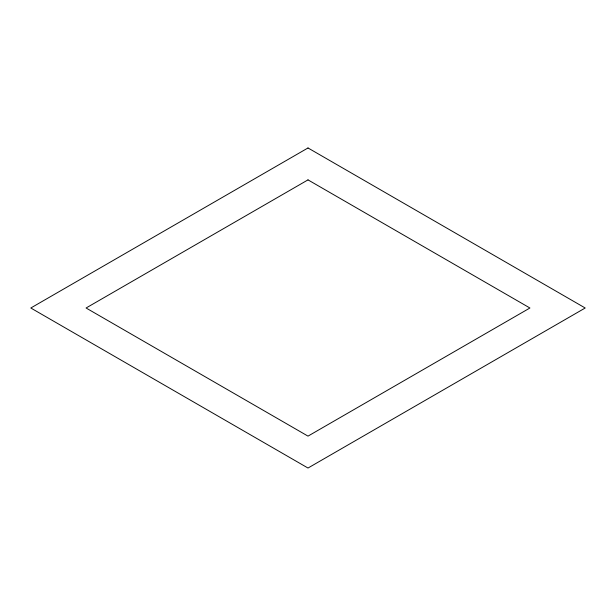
<?xml version="1.0" encoding="UTF-8"?>
<svg xmlns="http://www.w3.org/2000/svg" width="616" height="616" viewBox="0 0 616 616"><rect width="100%" height="100%" fill="white"/><g stroke="black" fill="none" stroke-linecap="round" stroke-linejoin="round"><path stroke-width="0.92" d="M308 147.963L30.8 308L308 468.037L585.2 308L308 147.963M308 179.88L86.078 308L308 436.12L529.922 308L308 179.88"/></g></svg>
